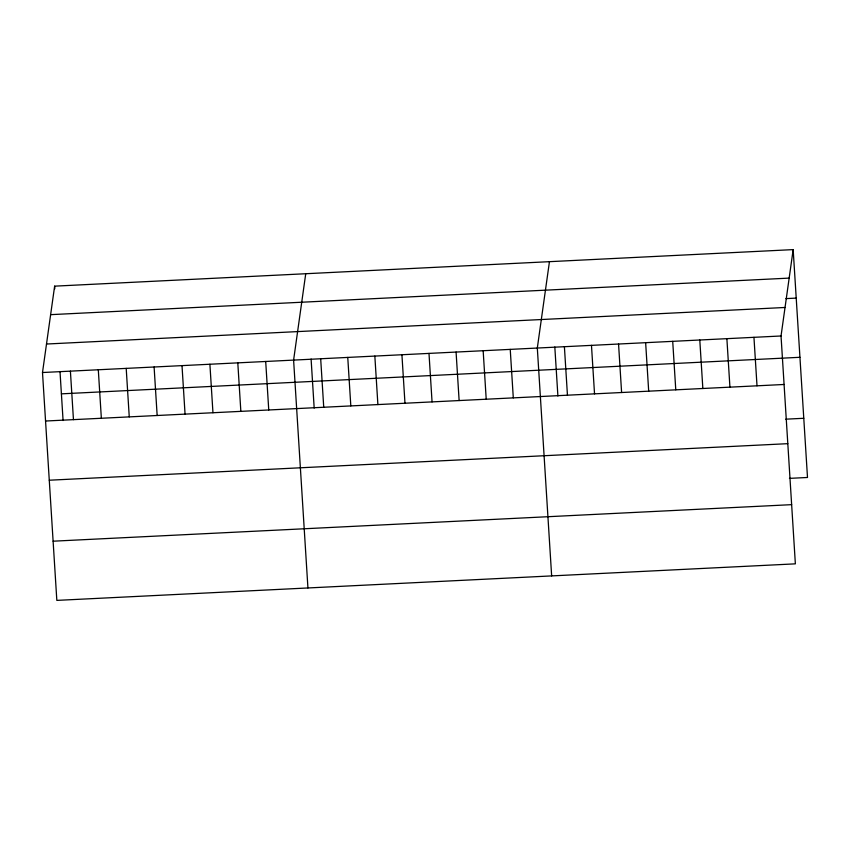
<?xml version="1.0" encoding="UTF-8"?>
<svg xmlns="http://www.w3.org/2000/svg" width="850" height="850" viewBox="0 0 850 850"><rect width="100%" height="100%" fill="white"/><g stroke="black" fill="none" stroke-linecap="round" stroke-linejoin="round"><path stroke-width="1.27" d="M793.167 249.613L781.033 335.984L795.366 563.847L56.833 600.387L42.5 372.523L54.634 286.152L793.167 249.613L807.5 477.477L789.448 478.369M305.734 273.732L293.601 360.103L307.934 587.966M549.451 261.673L537.317 348.043L551.65 575.907M50.628 314.659L789.161 278.109M785.899 298.616L796.216 298.106M46.506 344.027L785.039 307.477M42.5 372.523L781.033 335.984M61.402 393.848L799.935 357.297M45.549 421.026L784.082 384.476M785.719 419.178L803.781 418.285M49.279 480.218L787.812 443.668M53.114 541.195L791.648 504.656M753.95 337.322L757.01 385.815M726.878 338.661L729.927 387.154M699.794 340L702.844 388.493M672.711 341.339L675.771 389.831M645.639 342.678L648.688 391.17M618.556 344.016L621.605 392.519M591.472 345.355L594.532 393.858M564.4 346.704L567.449 395.197M554.816 346.991L557.898 396.036M510.234 349.382L513.294 397.874M483.161 350.721L486.211 399.213M456.078 352.059L459.127 400.552M428.995 353.398L432.055 401.891M401.922 354.737L404.972 403.24M374.839 356.076L377.889 404.579M347.756 357.414L350.816 405.918M320.684 358.764L323.733 407.256M311.1 359.051L314.181 408.096M265.699 361.484L268.749 409.976M237.798 362.865L240.847 411.358M209.897 364.246L212.957 412.739M182.006 365.627L185.056 414.12M154.105 366.998L157.154 415.501M126.204 368.379L129.253 416.882M98.302 369.761L101.352 418.264M70.401 371.142L73.451 419.645M54.634 286.152L54.793 288.777M59.999 371.482L63.081 420.527"/></g></svg>
